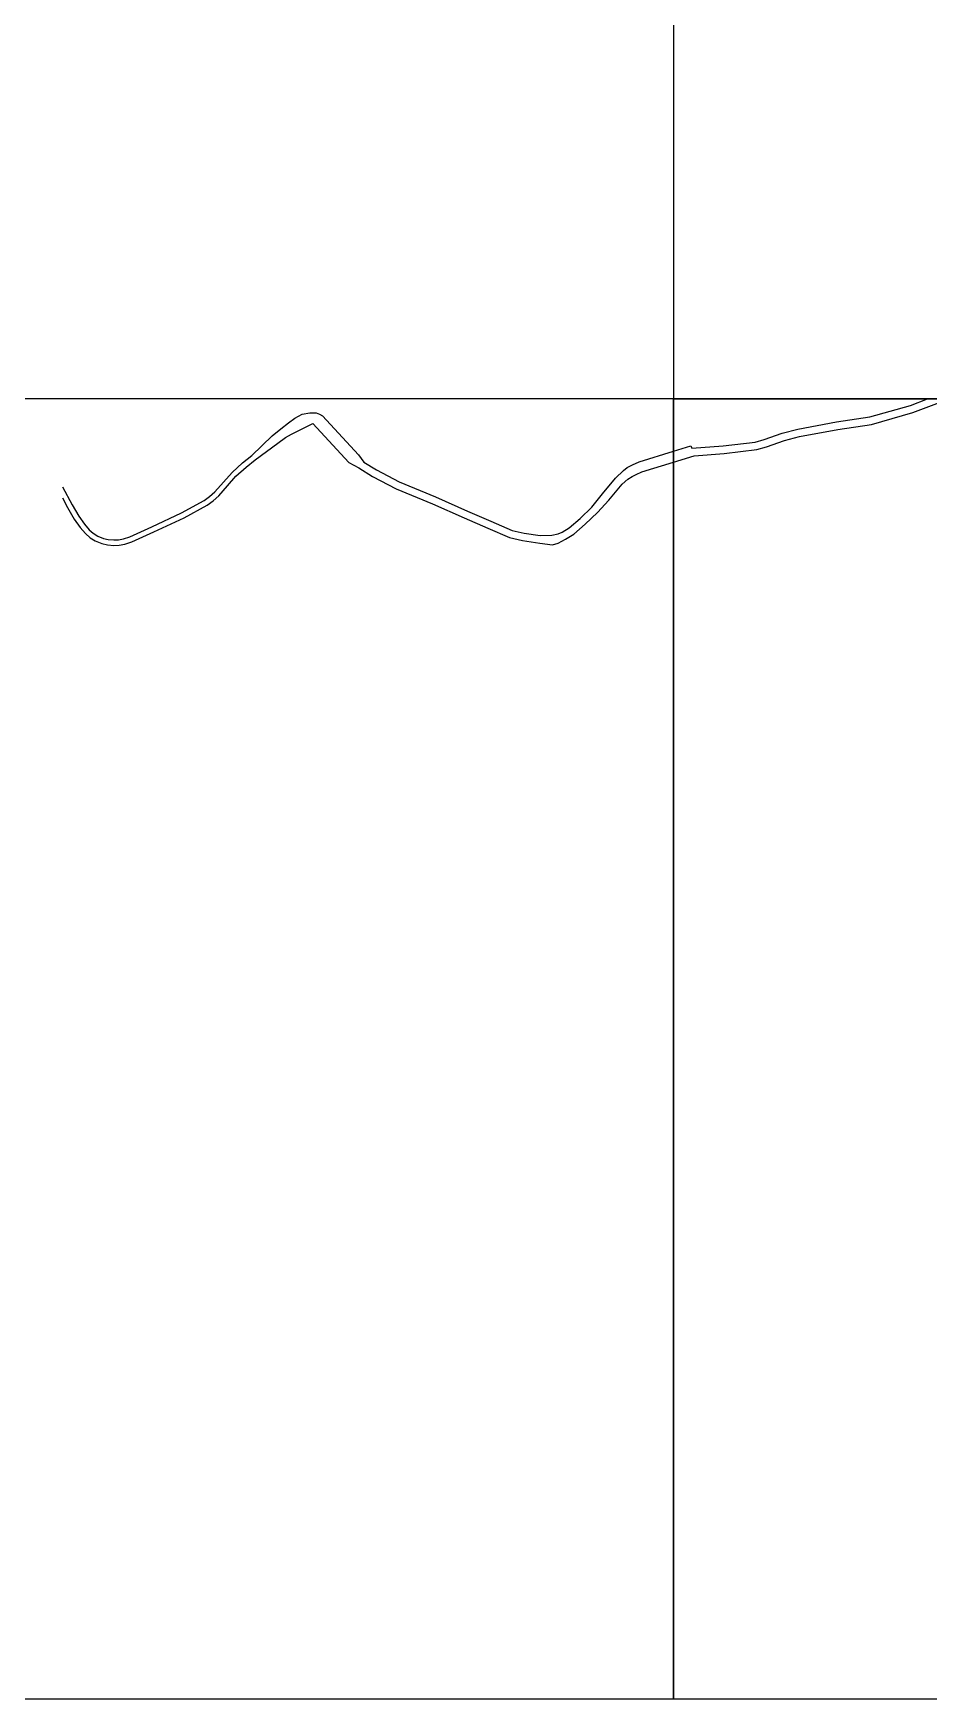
# Model space of a CAD drawing. Header units: metres. Extents: x -16000 to -12000, y -87000 to -84000.
# Drawn here: x -15496 to -15082, y -85200 to -84431 of the extents above; entities that cross this region are included whole.
import ezdxf

# ---------------------------------------------------------------- set-up
doc = ezdxf.new("R2010")
doc.units = ezdxf.units.M
doc.header["$LTSCALE"] = 2.5
doc.layers.add('図郭', color=7, linetype='Continuous')
doc.layers.add('道路', color=7, linetype='Continuous')

msp = doc.modelspace()

# ---------------------------------------------------------------- linework, layer by layer
at = {"layer": '図郭'}
for points in [[(-15200, -84600), (-14400, -84600), (-14400, -84000), (-15200, -84000)], [(-16000, -85200), (-15200, -85200), (-15200, -84600), (-16000, -84600)], [(-15200, -85200), (-14400, -85200), (-14400, -84600), (-15200, -84600)]]:
    msp.add_lwpolyline(points, close=True, dxfattribs=at)
at = {"layer": '道路'}
for points in [[(-15191.62, -84622.77), (-15177.08, -84621.61), (-15162.28, -84619.9), (-15158.23, -84618.76), (-15149.82, -84615.74), (-15142.67, -84613.86), (-15124.78, -84610.61), (-15109.36, -84608.3), (-15090.62, -84602.95), (-15082.77, -84600)], [(-15082.77, -84600), (-15082.23, -84599.8)], [(-15082.23, -84603.53), (-15072.83, -84600)], [(-15482.23, -84640.49), (-15477.65, -84648.85), (-15474.59, -84654.08), (-15472.03, -84657.81), (-15469.83, -84660.4), (-15467.93, -84662), (-15465.9, -84663.27), (-15463.29, -84664.33), (-15461.03, -84664.83), (-15458.39, -84665.06), (-15456.26, -84665.05), (-15454.04, -84664.55), (-15451.03, -84663.56), (-15440.95, -84659.07), (-15427.16, -84652.62), (-15416.7, -84646.86), (-15414.22, -84645.05), (-15411.79, -84642.91), (-15407.85, -84638.41), (-15403.84, -84633.89), (-15399.06, -84629.5), (-15394.74, -84626.06), (-15385.32, -84617.04), (-15381.34, -84613.84), (-15377.8, -84611.06), (-15374.82, -84608.84), (-15371.53, -84607.04), (-15368, -84606.36), (-15365.09, -84606.39), (-15363.48, -84606.98), (-15362.05, -84607.82)], [(-15362.05, -84607.82), (-15345.52, -84625.71)], [(-15362.05, -84607.82), (-15345.52, -84625.71)], [(-15190.46, -84626.3), (-15176.73, -84625.1), (-15161.6, -84623.34), (-15157.16, -84622.1), (-15148.78, -84619.09), (-15141.92, -84617.28), (-15124.22, -84614.06), (-15108.62, -84611.73), (-15089.52, -84606.28), (-15082.23, -84603.53)], [(-15482.23, -84645.69), (-15479.83, -84650.08), (-15476.71, -84655.42), (-15474.02, -84659.33), (-15471.6, -84662.17), (-15469.41, -84664.03), (-15467.03, -84665.51), (-15464.04, -84666.72), (-15461.42, -84667.3), (-15458.49, -84667.56), (-15455.98, -84667.55), (-15453.37, -84666.96), (-15450.14, -84665.89), (-15439.92, -84661.35), (-15426.02, -84654.85), (-15415.35, -84648.97), (-15412.65, -84647.01), (-15410.02, -84644.68), (-15405.96, -84640.05), (-15402.06, -84635.64), (-15397.43, -84631.41), (-15393.22, -84628.04), (-15382.8, -84620.35), (-15379.22, -84617.81), (-15376.48, -84616.17), (-15372.46, -84614.17), (-15366.55, -84611.37)], [(-15366.55, -84611.37), (-15350.02, -84629.27)], [(-15366.55, -84611.37), (-15350.02, -84629.27)], [(-15200, -84624.09), (-15192, -84621.62)], [(-15200, -84624.09), (-15192, -84621.62)], [(-15192, -84621.62), (-15191.62, -84622.77)], [(-15350.02, -84629.27), (-15345.35, -84631.81), (-15338.96, -84635.73), (-15328.15, -84641.42), (-15311.35, -84648.4), (-15296.65, -84654.92), (-15285.8, -84659.6), (-15275.71, -84663.98), (-15269.71, -84665.37), (-15261.73, -84666.5), (-15255.87, -84667.36), (-15253.29, -84666.61), (-15249.97, -84664.69), (-15246.11, -84662.33), (-15240.77, -84657.81), (-15235.13, -84652.36), (-15229.89, -84646.68), (-15223.83, -84639.36), (-15221.12, -84637.07), (-15219.2, -84635.8), (-15217.33, -84634.86), (-15214.68, -84633.65)], [(-15345.52, -84625.71), (-15342.96, -84629.17), (-15337.23, -84632.69), (-15326.66, -84638.25), (-15309.97, -84645.18), (-15295.23, -84651.72), (-15284.47, -84656.36), (-15274.61, -84660.65), (-15269.07, -84661.93), (-15261.55, -84662.99), (-15256.25, -84662.8), (-15253.38, -84662.25), (-15251.52, -84661.54), (-15248.17, -84659.48), (-15243.12, -84655.21), (-15237.73, -84650.01), (-15232.91, -84643.86), (-15226.8, -84636.57), (-15223.19, -84633.08), (-15221.5, -84631.65), (-15219.05, -84630.34), (-15215.97, -84629.04)], [(-15215.97, -84629.04), (-15200, -84624.09)], [(-15215.97, -84629.04), (-15200, -84624.09)], [(-15214.68, -84633.65), (-15200, -84629.2)], [(-15214.68, -84633.65), (-15200, -84629.2)], [(-15200, -84629.2), (-15190.46, -84626.3)], [(-15200, -84629.2), (-15190.46, -84626.3)]]:
    msp.add_lwpolyline(points, dxfattribs=at)

doc.saveas('drawing.dxf')
